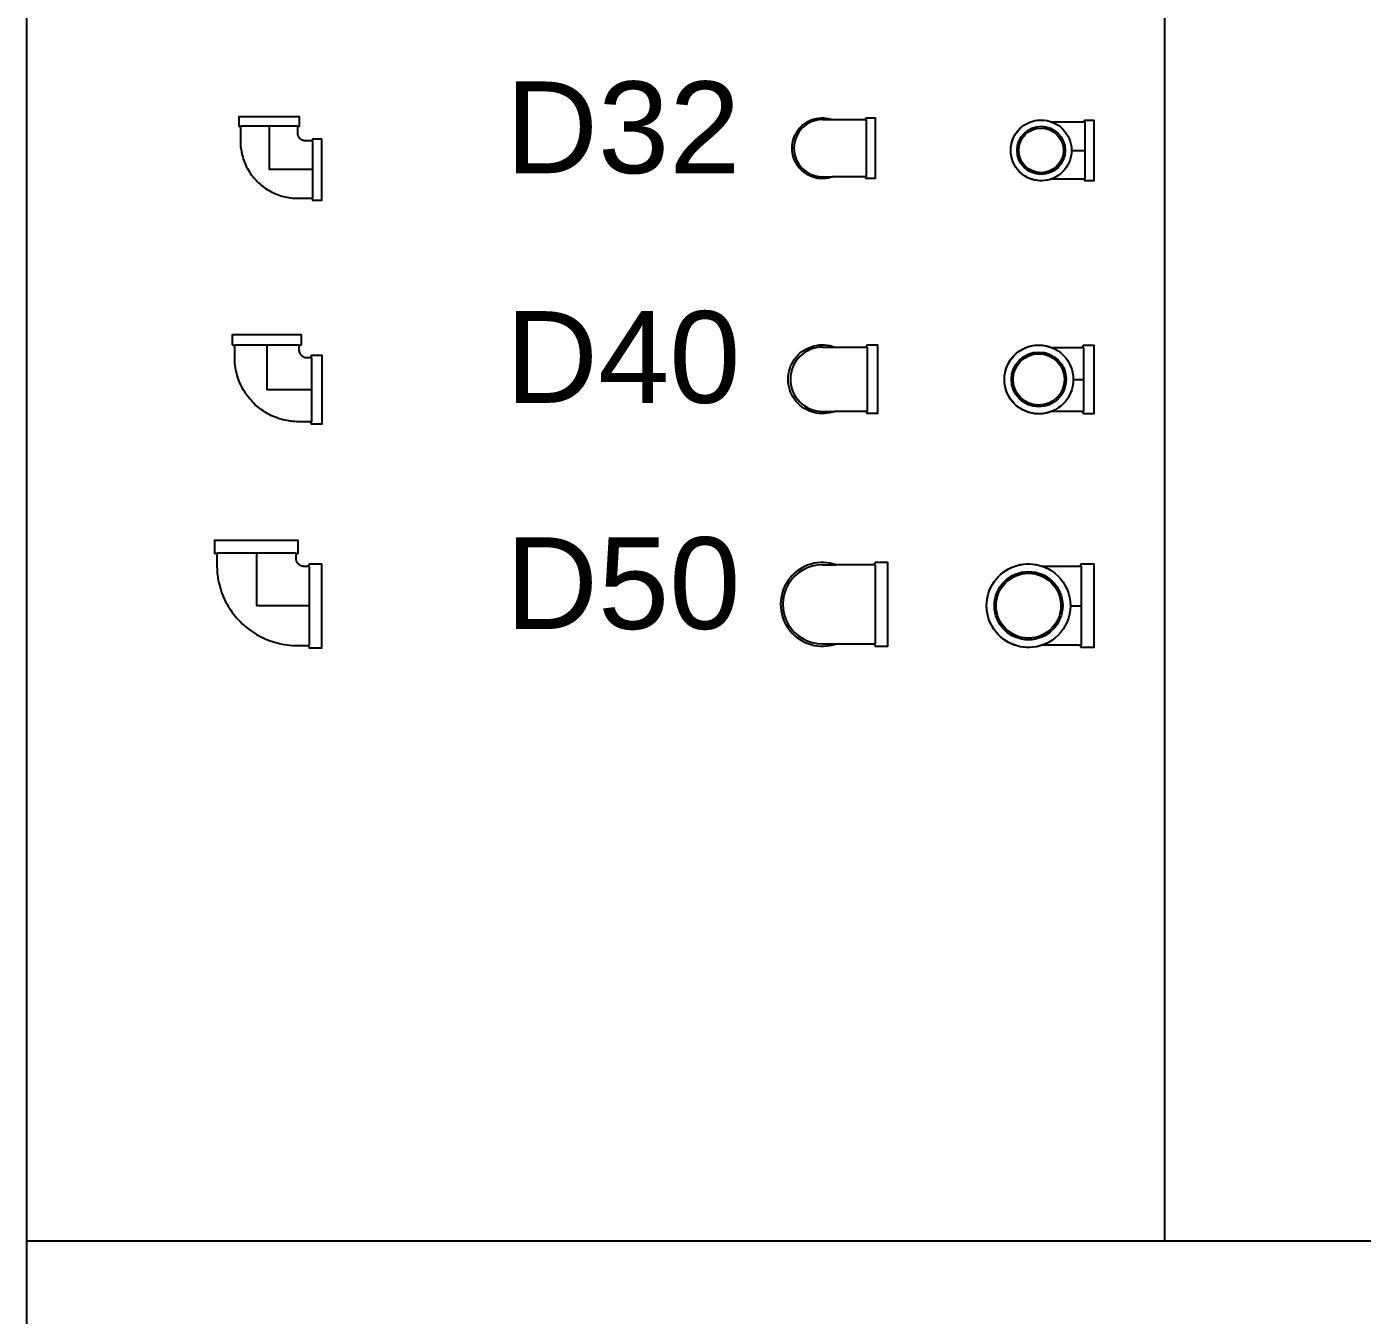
# Model space of a CAD drawing. Header units: millimetres. Extents: x 1218 to 72853, y -34712 to 16286.
# Drawn here: x 38761 to 39926, y 12901 to 14025 of the extents above; entities that cross this region are included whole.
import ezdxf

# ---------------------------------------------------------------- set-up
doc = ezdxf.new("R2010")
doc.units = ezdxf.units.MM
doc.set_wipeout_variables(frame=1)
doc.styles.get("Standard").update_dxf_attribs({"font": 'arial.ttf'})

# ---------------------------------------------------------------- blocks, each defined once
blk = doc.blocks.new('CO90-DN32 PCCC')
blk.add_wipeout([(-25, 25), (-24.9, 21.9), (-24.8, 20.3), (-24.6, 18.7), (-24.4, 17.2), (-24.1, 15.6), (-23.8, 14.1), (-23.4, 12.6), (-23, 11.1), (-22.6, 9.5), (-22, 8.1), (-21.5, 6.6), (-20.9, 5.1), (-20.2, 3.7), (-19.6, 2.3), (-18.8, 0.9), (-18, -0.5), (-17.2, -1.8), (-16.4, -3.1), (-15.5, -4.4), (-14.5, -5.6), (-13.5, -6.9), (-12.5, -8.1), (-11.4, -9.2), (-10.4, -10.4), (-9.2, -11.4), (-8.1, -12.5), (-6.9, -13.5), (-5.6, -14.5), (-4.4, -15.5), (-3.1, -16.4), (-1.8, -17.2), (-0.5, -18), (0.9, -18.8), (2.3, -19.6), (3.7, -20.2), (5.1, -20.9), (6.6, -21.5), (8.1, -22), (9.5, -22.6), (11.1, -23), (12.6, -23.4), (14.1, -23.8), (15.6, -24.1), (17.2, -24.4), (18.7, -24.6), (20.3, -24.8), (21.9, -24.9), (23.4, -25), (25, -25), (36.5, -25), (36.5, -25), (36.6, -25), (36.6, -25), (36.7, -25), (36.7, -25), (36.8, -25), (36.8, -25), (36.9, -25), (36.9, -25.1), (37, -25.1), (37, -25.1), (37.1, -25.1), (37.1, -25.1), (37.1, -25.1), (37.2, -25.2), (37.2, -25.2), (37.3, -25.2), (37.3, -25.2), (37.3, -25.3), (37.4, -25.3), (37.4, -25.3), (37.5, -25.3), (37.5, -25.4), (37.5, -25.4), (37.6, -25.4), (37.6, -25.5), (37.6, -25.5), (37.7, -25.5), (37.7, -25.6), (37.7, -25.6), (37.7, -25.7), (37.8, -25.7), (37.8, -25.7), (37.8, -25.8), (37.8, -25.8), (37.9, -25.9), (37.9, -25.9), (37.9, -25.9), (37.9, -26), (37.9, -26), (37.9, -26.1), (38, -26.1), (38, -26.2), (38, -26.2), (38, -26.3), (38, -26.3), (38, -26.4), (38, -26.4), (38, -26.5), (38, -26.5), (46, -26.5), (46, 26.5), (38, 26.5), (38, 26.5), (38, 26.5), (38, 26.4), (38, 26.4), (38, 26.3), (38, 26.3), (38, 26.2), (38, 26.2), (38, 26.1), (37.9, 26.1), (37.9, 26), (37.9, 26), (37.9, 25.9), (37.9, 25.9), (37.9, 25.9), (37.8, 25.8), (37.8, 25.8), (37.8, 25.7), (37.8, 25.7), (37.7, 25.7), (37.7, 25.6), (37.7, 25.6), (37.7, 25.5), (37.6, 25.5), (37.6, 25.5), (37.6, 25.4), (37.5, 25.4), (37.5, 25.4), (37.5, 25.3), (37.4, 25.3), (37.4, 25.3), (37.3, 25.3), (37.3, 25.2), (37.3, 25.2), (37.2, 25.2), (37.2, 25.2), (37.1, 25.1), (37.1, 25.1), (37.1, 25.1), (37, 25.1), (37, 25.1), (36.9, 25.1), (36.9, 25), (36.8, 25), (36.8, 25), (36.7, 25), (36.7, 25), (36.6, 25), (36.6, 25), (36.5, 25), (32, 25), (31.8, 25), (31.6, 25), (31.3, 25), (31.1, 25.1), (30.9, 25.1), (30.7, 25.1), (30.5, 25.2), (30.3, 25.2), (30, 25.3), (29.8, 25.3), (29.6, 25.4), (29.4, 25.5), (29.2, 25.6), (29, 25.7), (28.8, 25.8), (28.6, 25.9), (28.4, 26), (28.2, 26.1), (28.1, 26.2), (27.9, 26.3), (27.7, 26.5), (27.5, 26.6), (27.4, 26.7), (27.2, 26.9), (27.1, 27.1), (26.9, 27.2), (26.7, 27.4), (26.6, 27.5), (26.5, 27.7), (26.3, 27.9), (26.2, 28.1), (26.1, 28.2), (26, 28.4), (25.9, 28.6), (25.8, 28.8), (25.7, 29), (25.6, 29.2), (25.5, 29.4), (25.4, 29.6), (25.3, 29.8), (25.3, 30), (25.2, 30.3), (25.2, 30.5), (25.1, 30.7), (25.1, 30.9), (25.1, 31.1), (25, 31.3), (25, 31.6), (25, 32), (25, 36.5), (25, 36.5), (25, 36.6), (25, 36.6), (25, 36.7), (25, 36.7), (25, 36.8), (25, 36.8), (25, 36.9), (25.1, 36.9), (25.1, 37), (25.1, 37), (25.1, 37.1), (25.1, 37.1), (25.1, 37.1), (25.2, 37.2), (25.2, 37.2), (25.2, 37.3), (25.2, 37.3), (25.3, 37.3), (25.3, 37.4), (25.3, 37.4), (25.3, 37.5), (25.4, 37.5), (25.4, 37.5), (25.4, 37.6), (25.5, 37.6), (25.5, 37.6), (25.5, 37.7), (25.6, 37.7), (25.6, 37.7), (25.7, 37.7), (25.7, 37.8), (25.7, 37.8), (25.8, 37.8), (25.8, 37.8), (25.9, 37.9), (25.9, 37.9), (25.9, 37.9), (26, 37.9), (26, 37.9), (26.1, 37.9), (26.1, 38), (26.2, 38), (26.2, 38), (26.3, 38), (26.3, 38), (26.4, 38), (26.4, 38), (26.5, 38), (26.5, 38), (26.5, 46), (-26.5, 46), (-26.5, 38), (-26.5, 38), (-26.5, 38), (-26.4, 38), (-26.4, 38), (-26.3, 38), (-26.3, 38), (-26.2, 38), (-26.2, 38), (-26.1, 38), (-26.1, 37.9), (-26, 37.9), (-26, 37.9), (-25.9, 37.9), (-25.9, 37.9), (-25.9, 37.9), (-25.8, 37.8), (-25.8, 37.8), (-25.7, 37.8), (-25.7, 37.8), (-25.7, 37.7), (-25.6, 37.7), (-25.6, 37.7), (-25.5, 37.7), (-25.5, 37.6), (-25.5, 37.6), (-25.4, 37.6), (-25.4, 37.5), (-25.4, 37.5), (-25.3, 37.5), (-25.3, 37.4), (-25.3, 37.4), (-25.3, 37.3), (-25.2, 37.3), (-25.2, 37.3), (-25.2, 37.2), (-25.2, 37.2), (-25.1, 37.1), (-25.1, 37.1), (-25.1, 37.1), (-25.1, 37), (-25.1, 37), (-25.1, 36.9), (-25, 36.9), (-25, 36.8), (-25, 36.8), (-25, 36.7), (-25, 36.7), (-25, 36.6), (-25, 36.6), (-25, 36.5)])
for p, q in [((25, 38), (-25, 38)), ((38, 25), (38, -25))]:
    blk.add_line(p, q)
at = {"color": 8}
for p in [(0, 38), (38, 0)]:
    blk.add_line(p, (0, 0), dxfattribs=at)
blk.add_lwpolyline([(-25, 25), (-24.9, 21.9), (-24.8, 20.3), (-24.6, 18.7), (-24.4, 17.2), (-24.1, 15.6), (-23.8, 14.1), (-23.4, 12.6), (-23, 11.1), (-22.6, 9.5), (-22, 8.1), (-21.5, 6.6), (-20.9, 5.1), (-20.2, 3.7), (-19.6, 2.3), (-18.8, 0.9), (-18, -0.5), (-17.2, -1.8), (-16.4, -3.1), (-15.5, -4.4), (-14.5, -5.6), (-13.5, -6.9), (-12.5, -8.1), (-11.4, -9.2), (-10.4, -10.4), (-9.2, -11.4), (-8.1, -12.5), (-6.9, -13.5), (-5.6, -14.5), (-4.4, -15.5), (-3.1, -16.4), (-1.8, -17.2), (-0.5, -18), (0.9, -18.8), (2.3, -19.6), (3.7, -20.2), (5.1, -20.9), (6.6, -21.5), (8.1, -22), (9.5, -22.6), (11.1, -23), (12.6, -23.4), (14.1, -23.8), (15.6, -24.1), (17.2, -24.4), (18.7, -24.6), (20.3, -24.8), (21.9, -24.9), (23.4, -25), (25, -25), (36.5, -25), (36.5, -25), (36.6, -25), (36.6, -25), (36.7, -25), (36.7, -25), (36.8, -25), (36.8, -25), (36.9, -25), (36.9, -25.1), (37, -25.1), (37, -25.1), (37.1, -25.1), (37.1, -25.1), (37.1, -25.1), (37.2, -25.2), (37.2, -25.2), (37.3, -25.2), (37.3, -25.2), (37.3, -25.3), (37.4, -25.3), (37.4, -25.3), (37.5, -25.3), (37.5, -25.4), (37.5, -25.4), (37.6, -25.4), (37.6, -25.5), (37.6, -25.5), (37.7, -25.5), (37.7, -25.6), (37.7, -25.6), (37.7, -25.7), (37.8, -25.7), (37.8, -25.7), (37.8, -25.8), (37.8, -25.8), (37.9, -25.9), (37.9, -25.9), (37.9, -25.9), (37.9, -26), (37.9, -26), (37.9, -26.1), (38, -26.1), (38, -26.2), (38, -26.2), (38, -26.3), (38, -26.3), (38, -26.4), (38, -26.4), (38, -26.5), (38, -26.5), (46, -26.5), (46, 26.5), (38, 26.5), (38, 26.5), (38, 26.5), (38, 26.4), (38, 26.4), (38, 26.3), (38, 26.3), (38, 26.2), (38, 26.2), (38, 26.1), (37.9, 26.1), (37.9, 26), (37.9, 26), (37.9, 25.9), (37.9, 25.9), (37.9, 25.9), (37.8, 25.8), (37.8, 25.8), (37.8, 25.7), (37.8, 25.7), (37.7, 25.7), (37.7, 25.6), (37.7, 25.6), (37.7, 25.5), (37.6, 25.5), (37.6, 25.5), (37.6, 25.4), (37.5, 25.4), (37.5, 25.4), (37.5, 25.3), (37.4, 25.3), (37.4, 25.3), (37.3, 25.3), (37.3, 25.2), (37.3, 25.2), (37.2, 25.2), (37.2, 25.2), (37.1, 25.1), (37.1, 25.1), (37.1, 25.1), (37, 25.1), (37, 25.1), (36.9, 25.1), (36.9, 25), (36.8, 25), (36.8, 25), (36.7, 25), (36.7, 25), (36.6, 25), (36.6, 25), (36.5, 25), (32, 25), (31.8, 25), (31.6, 25), (31.3, 25), (31.1, 25.1), (30.9, 25.1), (30.7, 25.1), (30.5, 25.2), (30.3, 25.2), (30, 25.3), (29.8, 25.3), (29.6, 25.4), (29.4, 25.5), (29.2, 25.6), (29, 25.7), (28.8, 25.8), (28.6, 25.9), (28.4, 26), (28.2, 26.1), (28.1, 26.2), (27.9, 26.3), (27.7, 26.5), (27.5, 26.6), (27.4, 26.7), (27.2, 26.9), (27.1, 27.1), (26.9, 27.2), (26.7, 27.4), (26.6, 27.5), (26.5, 27.7), (26.3, 27.9), (26.2, 28.1), (26.1, 28.2), (26, 28.4), (25.9, 28.6), (25.8, 28.8), (25.7, 29), (25.6, 29.2), (25.5, 29.4), (25.4, 29.6), (25.3, 29.8), (25.3, 30), (25.2, 30.3), (25.2, 30.5), (25.1, 30.7), (25.1, 30.9), (25.1, 31.1), (25, 31.3), (25, 31.6), (25, 32), (25, 36.5), (25, 36.5), (25, 36.6), (25, 36.6), (25, 36.7), (25, 36.7), (25, 36.8), (25, 36.8), (25, 36.9), (25.1, 36.9), (25.1, 37), (25.1, 37), (25.1, 37.1), (25.1, 37.1), (25.1, 37.1), (25.2, 37.2), (25.2, 37.2), (25.2, 37.3), (25.2, 37.3), (25.3, 37.3), (25.3, 37.4), (25.3, 37.4), (25.3, 37.5), (25.4, 37.5), (25.4, 37.5), (25.4, 37.6), (25.5, 37.6), (25.5, 37.6), (25.5, 37.7), (25.6, 37.7), (25.6, 37.7), (25.7, 37.7), (25.7, 37.8), (25.7, 37.8), (25.8, 37.8), (25.8, 37.8), (25.9, 37.9), (25.9, 37.9), (25.9, 37.9), (26, 37.9), (26, 37.9), (26.1, 37.9), (26.1, 38), (26.2, 38), (26.2, 38), (26.3, 38), (26.3, 38), (26.4, 38), (26.4, 38), (26.5, 38), (26.5, 38), (26.5, 46), (-26.5, 46), (-26.5, 38), (-26.5, 38), (-26.5, 38), (-26.4, 38), (-26.4, 38), (-26.3, 38), (-26.3, 38), (-26.2, 38), (-26.2, 38), (-26.1, 38), (-26.1, 37.9), (-26, 37.9), (-26, 37.9), (-25.9, 37.9), (-25.9, 37.9), (-25.9, 37.9), (-25.8, 37.8), (-25.8, 37.8), (-25.7, 37.8), (-25.7, 37.8), (-25.7, 37.7), (-25.6, 37.7), (-25.6, 37.7), (-25.5, 37.7), (-25.5, 37.6), (-25.5, 37.6), (-25.4, 37.6), (-25.4, 37.5), (-25.4, 37.5), (-25.3, 37.5), (-25.3, 37.4), (-25.3, 37.4), (-25.3, 37.3), (-25.2, 37.3), (-25.2, 37.3), (-25.2, 37.2), (-25.2, 37.2), (-25.1, 37.1), (-25.1, 37.1), (-25.1, 37.1), (-25.1, 37), (-25.1, 37), (-25.1, 36.9), (-25, 36.9), (-25, 36.8), (-25, 36.8), (-25, 36.7), (-25, 36.7), (-25, 36.6), (-25, 36.6), (-25, 36.5)], close=True)
at = {"flags": 1}
for p in [(0, 46), (46, 0)]:
    blk.add_attdef('AMC', p, '', height=0.5, dxfattribs=at)
blk = doc.blocks.new('CO90-DN40 PCCC')
blk.add_wipeout([(-28, 28), (-28, 37), (-28, 37.1), (-28, 37.2), (-28, 37.3), (-28, 37.3), (-28, 37.4), (-28, 37.4), (-28.1, 37.5), (-28.1, 37.6), (-28.1, 37.6), (-28.1, 37.7), (-28.1, 37.7), (-28.2, 37.8), (-28.2, 37.9), (-28.2, 37.9), (-28.2, 38), (-28.3, 38), (-28.3, 38.1), (-28.3, 38.1), (-28.4, 38.2), (-28.4, 38.2), (-28.5, 38.3), (-28.5, 38.3), (-28.5, 38.4), (-28.6, 38.4), (-28.6, 38.5), (-28.7, 38.5), (-28.7, 38.5), (-28.8, 38.6), (-28.8, 38.6), (-28.9, 38.7), (-28.9, 38.7), (-29, 38.7), (-29, 38.8), (-29.1, 38.8), (-29.1, 38.8), (-29.2, 38.8), (-29.3, 38.9), (-29.3, 38.9), (-29.4, 38.9), (-29.4, 38.9), (-29.5, 38.9), (-29.6, 39), (-29.6, 39), (-29.7, 39), (-29.7, 39), (-29.8, 39), (-29.9, 39), (-29.9, 39), (-30, 39), (-30, 39), (-30, 48), (30, 48), (30, 39), (30, 39), (29.9, 39), (29.8, 39), (29.7, 39), (29.7, 39), (29.6, 39), (29.6, 39), (29.5, 38.9), (29.4, 38.9), (29.4, 38.9), (29.3, 38.9), (29.3, 38.9), (29.2, 38.8), (29.1, 38.8), (29.1, 38.8), (29, 38.8), (29, 38.7), (28.9, 38.7), (28.9, 38.7), (28.8, 38.6), (28.8, 38.6), (28.7, 38.5), (28.7, 38.5), (28.6, 38.5), (28.6, 38.4), (28.5, 38.4), (28.5, 38.3), (28.5, 38.3), (28.4, 38.2), (28.4, 38.2), (28.3, 38.1), (28.3, 38.1), (28.3, 38), (28.2, 38), (28.2, 37.9), (28.2, 37.9), (28.2, 37.8), (28.1, 37.7), (28.1, 37.7), (28.1, 37.6), (28.1, 37.6), (28.1, 37.5), (28, 37.4), (28, 37.4), (28, 37.3), (28, 37.3), (28, 37.2), (28, 37.1), (28, 37.1), (28, 37), (28, 35), (28, 34.6), (28, 34.3), (28.1, 34.1), (28.1, 33.9), (28.1, 33.7), (28.2, 33.5), (28.2, 33.3), (28.3, 33), (28.3, 32.8), (28.4, 32.6), (28.5, 32.4), (28.6, 32.2), (28.7, 32), (28.8, 31.8), (28.9, 31.6), (29, 31.4), (29.1, 31.2), (29.2, 31.1), (29.3, 30.9), (29.5, 30.7), (29.6, 30.5), (29.7, 30.4), (29.9, 30.2), (30.1, 30.1), (30.2, 29.9), (30.4, 29.7), (30.5, 29.6), (30.7, 29.5), (30.9, 29.3), (31.1, 29.2), (31.2, 29.1), (31.4, 29), (31.6, 28.9), (31.8, 28.8), (32, 28.7), (32.2, 28.6), (32.4, 28.5), (32.6, 28.4), (32.8, 28.3), (33, 28.3), (33.3, 28.2), (33.5, 28.2), (33.7, 28.1), (33.9, 28.1), (34.1, 28.1), (34.3, 28), (34.6, 28), (34.8, 28), (35, 28), (37, 28), (37.1, 28), (37.2, 28), (37.3, 28), (37.3, 28), (37.4, 28), (37.4, 28), (37.5, 28.1), (37.6, 28.1), (37.6, 28.1), (37.7, 28.1), (37.7, 28.1), (37.8, 28.2), (37.9, 28.2), (37.9, 28.2), (38, 28.2), (38, 28.3), (38.1, 28.3), (38.1, 28.3), (38.2, 28.4), (38.2, 28.4), (38.3, 28.5), (38.3, 28.5), (38.4, 28.5), (38.4, 28.6), (38.5, 28.6), (38.5, 28.7), (38.5, 28.7), (38.6, 28.8), (38.6, 28.8), (38.7, 28.9), (38.7, 28.9), (38.7, 29), (38.8, 29), (38.8, 29.1), (38.8, 29.1), (38.8, 29.2), (38.9, 29.3), (38.9, 29.3), (38.9, 29.4), (38.9, 29.4), (38.9, 29.5), (39, 29.6), (39, 29.6), (39, 29.7), (39, 29.7), (39, 29.8), (39, 29.9), (39, 29.9), (39, 30), (39, 30), (48, 30), (48, -30), (39, -30), (39, -30), (39, -29.9), (39, -29.8), (39, -29.7), (39, -29.7), (39, -29.6), (39, -29.6), (38.9, -29.5), (38.9, -29.4), (38.9, -29.4), (38.9, -29.3), (38.9, -29.3), (38.8, -29.2), (38.8, -29.1), (38.8, -29.1), (38.8, -29), (38.7, -29), (38.7, -28.9), (38.7, -28.9), (38.6, -28.8), (38.6, -28.8), (38.5, -28.7), (38.5, -28.7), (38.5, -28.6), (38.4, -28.6), (38.4, -28.5), (38.3, -28.5), (38.3, -28.5), (38.2, -28.4), (38.2, -28.4), (38.1, -28.3), (38.1, -28.3), (38, -28.3), (38, -28.2), (37.9, -28.2), (37.9, -28.2), (37.8, -28.2), (37.7, -28.1), (37.7, -28.1), (37.6, -28.1), (37.6, -28.1), (37.5, -28.1), (37.4, -28), (37.4, -28), (37.3, -28), (37.3, -28), (37.2, -28), (37.1, -28), (37.1, -28), (37, -28), (28, -28), (26.2, -28), (24.5, -27.9), (22.7, -27.8), (21, -27.6), (19.2, -27.3), (17.5, -27), (15.8, -26.7), (14.1, -26.2), (12.4, -25.8), (10.7, -25.3), (9, -24.7), (7.4, -24.1), (5.8, -23.4), (4.2, -22.7), (2.6, -21.9), (1, -21.1), (-0.5, -20.2), (-2, -19.3), (-3.5, -18.3), (-4.9, -17.3), (-6.3, -16.2), (-7.7, -15.1), (-9, -14), (-10.3, -12.8), (-11.6, -11.6), (-12.8, -10.3), (-14, -9), (-15.1, -7.7), (-16.2, -6.3), (-17.3, -4.9), (-18.3, -3.5), (-19.3, -2), (-20.2, -0.5), (-21.1, 1), (-21.9, 2.6), (-22.7, 4.2), (-23.4, 5.8), (-24.1, 7.4), (-24.7, 9), (-25.3, 10.7), (-25.8, 12.4), (-26.2, 14.1), (-26.7, 15.8), (-27, 17.5), (-27.3, 19.2), (-27.6, 21), (-27.8, 22.7), (-27.9, 24.5)])
for p, q in [((-28, 39), (28, 39)), ((39, 28), (39, -28))]:
    blk.add_line(p, q)
at = {"color": 8}
for p in [(0, 39), (39, 0)]:
    blk.add_line(p, (0, 0), dxfattribs=at)
blk.add_lwpolyline([(-28, 28), (-28, 37), (-28, 37.1), (-28, 37.2), (-28, 37.3), (-28, 37.3), (-28, 37.4), (-28, 37.4), (-28.1, 37.5), (-28.1, 37.6), (-28.1, 37.6), (-28.1, 37.7), (-28.1, 37.7), (-28.2, 37.8), (-28.2, 37.9), (-28.2, 37.9), (-28.2, 38), (-28.3, 38), (-28.3, 38.1), (-28.3, 38.1), (-28.4, 38.2), (-28.4, 38.2), (-28.5, 38.3), (-28.5, 38.3), (-28.5, 38.4), (-28.6, 38.4), (-28.6, 38.5), (-28.7, 38.5), (-28.7, 38.5), (-28.8, 38.6), (-28.8, 38.6), (-28.9, 38.7), (-28.9, 38.7), (-29, 38.7), (-29, 38.8), (-29.1, 38.8), (-29.1, 38.8), (-29.2, 38.8), (-29.3, 38.9), (-29.3, 38.9), (-29.4, 38.9), (-29.4, 38.9), (-29.5, 38.9), (-29.6, 39), (-29.6, 39), (-29.7, 39), (-29.7, 39), (-29.8, 39), (-29.9, 39), (-29.9, 39), (-30, 39), (-30, 39), (-30, 48), (30, 48), (30, 39), (30, 39), (29.9, 39), (29.8, 39), (29.7, 39), (29.7, 39), (29.6, 39), (29.6, 39), (29.5, 38.9), (29.4, 38.9), (29.4, 38.9), (29.3, 38.9), (29.3, 38.9), (29.2, 38.8), (29.1, 38.8), (29.1, 38.8), (29, 38.8), (29, 38.7), (28.9, 38.7), (28.9, 38.7), (28.8, 38.6), (28.8, 38.6), (28.7, 38.5), (28.7, 38.5), (28.6, 38.5), (28.6, 38.4), (28.5, 38.4), (28.5, 38.3), (28.5, 38.3), (28.4, 38.2), (28.4, 38.2), (28.3, 38.1), (28.3, 38.1), (28.3, 38), (28.2, 38), (28.2, 37.9), (28.2, 37.9), (28.2, 37.8), (28.1, 37.7), (28.1, 37.7), (28.1, 37.6), (28.1, 37.6), (28.1, 37.5), (28, 37.4), (28, 37.4), (28, 37.3), (28, 37.3), (28, 37.2), (28, 37.1), (28, 37.1), (28, 37), (28, 35), (28, 34.6), (28, 34.3), (28.1, 34.1), (28.1, 33.9), (28.1, 33.7), (28.2, 33.5), (28.2, 33.3), (28.3, 33), (28.3, 32.8), (28.4, 32.6), (28.5, 32.4), (28.6, 32.2), (28.7, 32), (28.8, 31.8), (28.9, 31.6), (29, 31.4), (29.1, 31.2), (29.2, 31.1), (29.3, 30.9), (29.5, 30.7), (29.6, 30.5), (29.7, 30.4), (29.9, 30.2), (30.1, 30.1), (30.2, 29.9), (30.4, 29.7), (30.5, 29.6), (30.7, 29.5), (30.9, 29.3), (31.1, 29.2), (31.2, 29.1), (31.4, 29), (31.6, 28.9), (31.8, 28.8), (32, 28.7), (32.2, 28.6), (32.4, 28.5), (32.6, 28.4), (32.8, 28.3), (33, 28.3), (33.3, 28.2), (33.5, 28.2), (33.7, 28.1), (33.9, 28.1), (34.1, 28.1), (34.3, 28), (34.6, 28), (34.8, 28), (35, 28), (37, 28), (37.1, 28), (37.2, 28), (37.3, 28), (37.3, 28), (37.4, 28), (37.4, 28), (37.5, 28.1), (37.6, 28.1), (37.6, 28.1), (37.7, 28.1), (37.7, 28.1), (37.8, 28.2), (37.9, 28.2), (37.9, 28.2), (38, 28.2), (38, 28.3), (38.1, 28.3), (38.1, 28.3), (38.2, 28.4), (38.2, 28.4), (38.3, 28.5), (38.3, 28.5), (38.4, 28.5), (38.4, 28.6), (38.5, 28.6), (38.5, 28.7), (38.5, 28.7), (38.6, 28.8), (38.6, 28.8), (38.7, 28.9), (38.7, 28.9), (38.7, 29), (38.8, 29), (38.8, 29.1), (38.8, 29.1), (38.8, 29.2), (38.9, 29.3), (38.9, 29.3), (38.9, 29.4), (38.9, 29.4), (38.9, 29.5), (39, 29.6), (39, 29.6), (39, 29.7), (39, 29.7), (39, 29.8), (39, 29.9), (39, 29.9), (39, 30), (39, 30), (48, 30), (48, -30), (39, -30), (39, -30), (39, -29.9), (39, -29.8), (39, -29.7), (39, -29.7), (39, -29.6), (39, -29.6), (38.9, -29.5), (38.9, -29.4), (38.9, -29.4), (38.9, -29.3), (38.9, -29.3), (38.8, -29.2), (38.8, -29.1), (38.8, -29.1), (38.8, -29), (38.7, -29), (38.7, -28.9), (38.7, -28.9), (38.6, -28.8), (38.6, -28.8), (38.5, -28.7), (38.5, -28.7), (38.5, -28.6), (38.4, -28.6), (38.4, -28.5), (38.3, -28.5), (38.3, -28.5), (38.2, -28.4), (38.2, -28.4), (38.1, -28.3), (38.1, -28.3), (38, -28.3), (38, -28.2), (37.9, -28.2), (37.9, -28.2), (37.8, -28.2), (37.7, -28.1), (37.7, -28.1), (37.6, -28.1), (37.6, -28.1), (37.5, -28.1), (37.4, -28), (37.4, -28), (37.3, -28), (37.3, -28), (37.2, -28), (37.1, -28), (37.1, -28), (37, -28), (28, -28), (26.2, -28), (24.5, -27.9), (22.7, -27.8), (21, -27.6), (19.2, -27.3), (17.5, -27), (15.8, -26.7), (14.1, -26.2), (12.4, -25.8), (10.7, -25.3), (9, -24.7), (7.4, -24.1), (5.8, -23.4), (4.2, -22.7), (2.6, -21.9), (1, -21.1), (-0.5, -20.2), (-2, -19.3), (-3.5, -18.3), (-4.9, -17.3), (-6.3, -16.2), (-7.7, -15.1), (-9, -14), (-10.3, -12.8), (-11.6, -11.6), (-12.8, -10.3), (-14, -9), (-15.1, -7.7), (-16.2, -6.3), (-17.3, -4.9), (-18.3, -3.5), (-19.3, -2), (-20.2, -0.5), (-21.1, 1), (-21.9, 2.6), (-22.7, 4.2), (-23.4, 5.8), (-24.1, 7.4), (-24.7, 9), (-25.3, 10.7), (-25.8, 12.4), (-26.2, 14.1), (-26.7, 15.8), (-27, 17.5), (-27.3, 19.2), (-27.6, 21), (-27.8, 22.7), (-27.9, 24.5)], close=True)
at = {"flags": 1}
for p in [(0, 48), (48, 0)]:
    blk.add_attdef('AMC', p, '', height=0.5, dxfattribs=at)
blk = doc.blocks.new('CO90-DN50 PCCC')
for p, q in [((34.5, 46), (-34.5, 46)), ((46, 34.5), (46, -34.5))]:
    blk.add_line(p, q)
at = {"color": 8}
for p in [(0, 46), (46, 0)]:
    blk.add_line(p, (0, 0), dxfattribs=at)
blk.add_lwpolyline([(41.5, 34.5), (41.3, 34.5), (41.1, 34.5), (40.8, 34.5), (40.6, 34.6), (40.4, 34.6), (40.2, 34.6), (40, 34.7), (39.8, 34.7), (39.5, 34.8), (39.3, 34.8), (39.1, 34.9), (38.9, 35), (38.7, 35.1), (38.5, 35.2), (38.3, 35.3), (38.1, 35.4), (37.9, 35.5), (37.7, 35.6), (37.6, 35.7), (37.4, 35.8), (37.2, 36), (37, 36.1), (36.9, 36.2), (36.7, 36.4), (36.6, 36.6), (36.4, 36.7), (36.2, 36.9), (36.1, 37), (36, 37.2), (35.8, 37.4), (35.7, 37.6), (35.6, 37.7), (35.5, 37.9), (35.4, 38.1), (35.3, 38.3), (35.2, 38.5), (35.1, 38.7), (35, 38.9), (34.9, 39.1), (34.8, 39.3), (34.8, 39.5), (34.7, 39.8), (34.7, 40), (34.6, 40.2), (34.6, 40.4), (34.6, 40.6), (34.5, 40.8), (34.5, 41.1), (34.5, 41.5), (34.5, 44), (34.5, 44.1), (34.5, 44.1), (34.5, 44.2), (34.5, 44.3), (34.5, 44.3), (34.5, 44.4), (34.5, 44.4), (34.6, 44.5), (34.6, 44.6), (34.6, 44.6), (34.6, 44.7), (34.6, 44.7), (34.7, 44.8), (34.7, 44.9), (34.7, 44.9), (34.7, 45), (34.8, 45), (34.8, 45.1), (34.8, 45.1), (34.9, 45.2), (34.9, 45.2), (35, 45.3), (35, 45.3), (35, 45.4), (35.1, 45.4), (35.1, 45.5), (35.2, 45.5), (35.2, 45.5), (35.3, 45.6), (35.3, 45.6), (35.4, 45.7), (35.4, 45.7), (35.5, 45.7), (35.5, 45.8), (35.6, 45.8), (35.6, 45.8), (35.7, 45.8), (35.8, 45.9), (35.8, 45.9), (35.9, 45.9), (35.9, 45.9), (36, 45.9), (36.1, 46), (36.1, 46), (36.2, 46), (36.2, 46), (36.3, 46), (36.4, 46), (36.5, 46), (36.5, 57), (-36.5, 57), (-36.5, 46), (-36.4, 46), (-36.4, 46), (-36.3, 46), (-36.2, 46), (-36.2, 46), (-36.1, 46), (-36.1, 46), (-36, 45.9), (-35.9, 45.9), (-35.9, 45.9), (-35.8, 45.9), (-35.8, 45.9), (-35.7, 45.8), (-35.6, 45.8), (-35.6, 45.8), (-35.5, 45.8), (-35.5, 45.7), (-35.4, 45.7), (-35.4, 45.7), (-35.3, 45.6), (-35.3, 45.6), (-35.2, 45.5), (-35.2, 45.5), (-35.1, 45.5), (-35.1, 45.4), (-35, 45.4), (-35, 45.3), (-35, 45.3), (-34.9, 45.2), (-34.9, 45.2), (-34.8, 45.1), (-34.8, 45.1), (-34.8, 45), (-34.7, 45), (-34.7, 44.9), (-34.7, 44.9), (-34.7, 44.8), (-34.6, 44.7), (-34.6, 44.7), (-34.6, 44.6), (-34.6, 44.6), (-34.6, 44.5), (-34.5, 44.4), (-34.5, 44.4), (-34.5, 44.3), (-34.5, 44.3), (-34.5, 44.2), (-34.5, 44.1), (-34.5, 44), (-34.5, 35.5), (-34.4, 31.1), (-34.2, 28.9), (-33.9, 26.7), (-33.6, 24.5), (-33.3, 22.4), (-32.8, 20.2), (-32.3, 18.1), (-31.7, 16), (-31.1, 13.9), (-30.4, 11.8), (-29.6, 9.7), (-28.7, 7.7), (-27.8, 5.7), (-26.9, 3.7), (-25.8, 1.8), (-24.8, -0.1), (-23.6, -2), (-22.4, -3.8), (-21.1, -5.6), (-19.8, -7.4), (-18.4, -9.1), (-17, -10.8), (-15.5, -12.4), (-14, -14), (-12.4, -15.5), (-10.8, -17), (-9.1, -18.4), (-7.4, -19.8), (-5.6, -21.1), (-3.8, -22.4), (-2, -23.6), (-0.1, -24.8), (1.8, -25.8), (3.7, -26.9), (5.7, -27.8), (7.7, -28.7), (9.7, -29.6), (11.8, -30.4), (13.9, -31.1), (16, -31.7), (18.1, -32.3), (20.2, -32.8), (22.4, -33.3), (24.5, -33.6), (26.7, -33.9), (28.9, -34.2), (31.1, -34.4), (33.3, -34.5), (35.5, -34.5), (44, -34.5), (44.1, -34.5), (44.1, -34.5), (44.2, -34.5), (44.3, -34.5), (44.3, -34.5), (44.4, -34.5), (44.4, -34.5), (44.5, -34.6), (44.6, -34.6), (44.6, -34.6), (44.7, -34.6), (44.7, -34.6), (44.8, -34.7), (44.9, -34.7), (44.9, -34.7), (45, -34.7), (45, -34.8), (45.1, -34.8), (45.1, -34.8), (45.2, -34.9), (45.2, -34.9), (45.3, -35), (45.3, -35), (45.4, -35), (45.4, -35.1), (45.5, -35.1), (45.5, -35.2), (45.5, -35.2), (45.6, -35.3), (45.6, -35.3), (45.7, -35.4), (45.7, -35.4), (45.7, -35.5), (45.8, -35.5), (45.8, -35.6), (45.8, -35.6), (45.8, -35.7), (45.9, -35.8), (45.9, -35.8), (45.9, -35.9), (45.9, -35.9), (45.9, -36), (46, -36.1), (46, -36.1), (46, -36.2), (46, -36.2), (46, -36.3), (46, -36.4), (46, -36.5), (57, -36.5), (57, 36.5), (46, 36.5), (46, 36.4), (46, 36.4), (46, 36.3), (46, 36.2), (46, 36.2), (46, 36.1), (46, 36.1), (45.9, 36), (45.9, 35.9), (45.9, 35.9), (45.9, 35.8), (45.9, 35.8), (45.8, 35.7), (45.8, 35.6), (45.8, 35.6), (45.8, 35.5), (45.7, 35.5), (45.7, 35.4), (45.7, 35.4), (45.6, 35.3), (45.6, 35.3), (45.5, 35.2), (45.5, 35.2), (45.5, 35.1), (45.4, 35.1), (45.4, 35), (45.3, 35), (45.3, 35), (45.2, 34.9), (45.2, 34.9), (45.1, 34.8), (45.1, 34.8), (45, 34.8), (45, 34.7), (44.9, 34.7), (44.9, 34.7), (44.8, 34.7), (44.7, 34.6), (44.7, 34.6), (44.6, 34.6), (44.6, 34.6), (44.5, 34.6), (44.4, 34.5), (44.4, 34.5), (44.3, 34.5), (44.3, 34.5), (44.2, 34.5), (44.1, 34.5), (44, 34.5), (41.5, 34.5)], close=True)
at = {"flags": 1}
for p in [(0, 57), (57, 0)]:
    blk.add_attdef('AMC', p, '', height=0.5, dxfattribs=at)
blk = doc.blocks.new('CO90DOWN-DN32 PCCC')
for p, q in [((0, 25), (8.8, 25)), ((38, 25), (38, -25)), ((0, -25), (8.8, -25))]:
    blk.add_line(p, q)
blk.add_lwpolyline([(8.8, -25), (6.9, -25.6), (4.9, -26), (2.9, -26.3), (0.9, -26.5), (-1.2, -26.5), (-3.2, -26.3), (-5.2, -26), (-7.1, -25.5), (-9.1, -24.9), (-10.9, -24.1), (-12.7, -23.2), (-14.5, -22.2), (-16.1, -21), (-17.7, -19.7), (-19.1, -18.3), (-20.5, -16.8), (-21.7, -15.2), (-22.8, -13.5), (-23.8, -11.7), (-24.6, -9.9), (-25.3, -8), (-25.8, -6), (-26.2, -4), (-26.4, -2), (-26.5, 0), (-26.4, 2), (-26.2, 4), (-25.8, 6), (-25.3, 8), (-24.6, 9.9), (-23.8, 11.7), (-22.8, 13.5), (-21.7, 15.2), (-20.5, 16.8), (-19.1, 18.3), (-17.7, 19.7), (-16.1, 21), (-14.5, 22.2), (-12.7, 23.2), (-10.9, 24.1), (-9.1, 24.9), (-7.1, 25.5), (-5.2, 26), (-3.2, 26.3), (-1.2, 26.5), (0.9, 26.5), (2.9, 26.3), (4.9, 26), (8.8, 25), (36.5, 25), (36.6, 25), (36.6, 25), (36.7, 25), (36.7, 25), (36.8, 25), (36.8, 25), (36.9, 25), (36.9, 25.1), (37, 25.1), (37, 25.1), (37.1, 25.1), (37.1, 25.1), (37.1, 25.1), (37.2, 25.2), (37.2, 25.2), (37.3, 25.2), (37.3, 25.2), (37.3, 25.3), (37.4, 25.3), (37.4, 25.3), (37.5, 25.3), (37.5, 25.4), (37.5, 25.4), (37.6, 25.4), (37.6, 25.5), (37.6, 25.5), (37.7, 25.5), (37.7, 25.6), (37.7, 25.6), (37.7, 25.7), (37.8, 25.7), (37.8, 25.7), (37.8, 25.8), (37.8, 25.8), (37.9, 25.9), (37.9, 25.9), (37.9, 25.9), (37.9, 26), (37.9, 26), (37.9, 26.1), (38, 26.1), (38, 26.2), (38, 26.2), (38, 26.3), (38, 26.3), (38, 26.4), (38, 26.4), (38, 26.5), (38, 26.5), (38, 26.5), (46, 26.5), (46, -26.5), (38, -26.5), (38, -26.5), (38, -26.4), (38, -26.4), (38, -26.3), (38, -26.3), (38, -26.2), (38, -26.2), (38, -26.1), (37.9, -26.1), (37.9, -26), (37.9, -26), (37.9, -25.9), (37.9, -25.9), (37.9, -25.9), (37.8, -25.8), (37.8, -25.8), (37.8, -25.7), (37.8, -25.7), (37.7, -25.7), (37.7, -25.6), (37.7, -25.6), (37.7, -25.5), (37.6, -25.5), (37.6, -25.5), (37.6, -25.4), (37.5, -25.4), (37.5, -25.4), (37.5, -25.3), (37.4, -25.3), (37.4, -25.3), (37.3, -25.3), (37.3, -25.2), (37.3, -25.2), (37.2, -25.2), (37.2, -25.2), (37.1, -25.1), (37.1, -25.1), (37.1, -25.1), (37, -25.1), (37, -25.1), (36.9, -25.1), (36.9, -25), (36.8, -25), (36.8, -25), (36.7, -25), (36.7, -25), (36.6, -25), (36.6, -25), (36.5, -25), (36.5, -25)], close=True)
blk.add_arc((0, 0), 25, 90, 270)
at = {"flags": 1}
blk.add_attdef('AMC', (46, 0), '', height=0.5, dxfattribs=at)
blk = doc.blocks.new('CO90DOWN-DN40 PCCC')
for p, q in [((0, 28), (10.8, 28)), ((39, 28), (39, -28)), ((0, -28), (10.8, -28))]:
    blk.add_line(p, q)
blk.add_lwpolyline([(10.8, 28), (37, 28), (37.1, 28), (37.2, 28), (37.3, 28), (37.3, 28), (37.4, 28), (37.4, 28), (37.5, 28.1), (37.6, 28.1), (37.6, 28.1), (37.7, 28.1), (37.7, 28.1), (37.8, 28.2), (37.9, 28.2), (37.9, 28.2), (38, 28.2), (38, 28.3), (38.1, 28.3), (38.1, 28.3), (38.2, 28.4), (38.2, 28.4), (38.3, 28.5), (38.3, 28.5), (38.4, 28.5), (38.4, 28.6), (38.5, 28.6), (38.5, 28.7), (38.5, 28.7), (38.6, 28.8), (38.6, 28.8), (38.7, 28.9), (38.7, 28.9), (38.7, 29), (38.8, 29), (38.8, 29.1), (38.8, 29.1), (38.8, 29.2), (38.9, 29.3), (38.9, 29.3), (38.9, 29.4), (38.9, 29.4), (38.9, 29.5), (39, 29.6), (39, 29.6), (39, 29.7), (39, 29.7), (39, 29.8), (39, 29.9), (39, 29.9), (39, 30), (39, 30), (48, 30), (48, -30), (39, -30), (39, -30), (39, -29.9), (39, -29.8), (39, -29.7), (39, -29.7), (39, -29.6), (39, -29.6), (38.9, -29.5), (38.9, -29.4), (38.9, -29.4), (38.9, -29.3), (38.9, -29.3), (38.8, -29.2), (38.8, -29.1), (38.8, -29.1), (38.8, -29), (38.7, -29), (38.7, -28.9), (38.7, -28.9), (38.6, -28.8), (38.6, -28.8), (38.5, -28.7), (38.5, -28.7), (38.5, -28.6), (38.4, -28.6), (38.4, -28.5), (38.3, -28.5), (38.3, -28.5), (38.2, -28.4), (38.2, -28.4), (38.1, -28.3), (38.1, -28.3), (38, -28.3), (38, -28.2), (37.9, -28.2), (37.9, -28.2), (37.8, -28.2), (37.7, -28.1), (37.7, -28.1), (37.6, -28.1), (37.6, -28.1), (37.5, -28.1), (37.4, -28), (37.4, -28), (37.3, -28), (37.3, -28), (37.2, -28), (37.1, -28), (37.1, -28), (37, -28), (10.8, -28), (8.6, -28.7), (6.3, -29.3), (4, -29.7), (1.7, -30), (-0.6, -30), (-2.9, -29.9), (-5.2, -29.5), (-7.5, -29), (-9.7, -28.4), (-11.9, -27.5), (-14, -26.5), (-16, -25.4), (-17.9, -24.1), (-19.7, -22.6), (-21.4, -21), (-23, -19.3), (-24.4, -17.4), (-25.7, -15.5), (-26.8, -13.5), (-27.8, -11.3), (-28.6, -9.2), (-29.2, -6.9), (-29.6, -4.6), (-29.9, -2.3), (-30, 0), (-29.9, 2.3), (-29.6, 4.6), (-29.2, 6.9), (-28.6, 9.2), (-27.8, 11.3), (-26.8, 13.5), (-25.7, 15.5), (-24.4, 17.4), (-23, 19.3), (-21.4, 21), (-19.7, 22.6), (-17.9, 24.1), (-16, 25.4), (-14, 26.5), (-11.9, 27.5), (-9.7, 28.4), (-7.5, 29), (-5.2, 29.5), (-2.9, 29.9), (-0.6, 30), (1.7, 30), (4, 29.7), (6.3, 29.3)], close=True)
blk.add_arc((0, 0), 28, 90, 270)
at = {"flags": 1}
blk.add_attdef('AMC', (48, 0), '', height=0.5, dxfattribs=at)
blk = doc.blocks.new('CO90DOWN-DN50 PCCC')
for p, q in [((0, 34.5), (11.9, 34.5)), ((46, 34.5), (46, -34.5)), ((0, -34.5), (11.9, -34.5))]:
    blk.add_line(p, q)
blk.add_lwpolyline([(11.9, -34.5), (44, -34.5), (44.1, -34.5), (44.1, -34.5), (44.2, -34.5), (44.3, -34.5), (44.3, -34.5), (44.4, -34.5), (44.4, -34.5), (44.5, -34.6), (44.6, -34.6), (44.6, -34.6), (44.7, -34.6), (44.7, -34.6), (44.8, -34.7), (44.9, -34.7), (44.9, -34.7), (45, -34.7), (45, -34.8), (45.1, -34.8), (45.1, -34.8), (45.2, -34.9), (45.2, -34.9), (45.3, -35), (45.3, -35), (45.4, -35), (45.4, -35.1), (45.5, -35.1), (45.5, -35.2), (45.5, -35.2), (45.6, -35.3), (45.6, -35.3), (45.7, -35.4), (45.7, -35.4), (45.7, -35.5), (45.8, -35.5), (45.8, -35.6), (45.8, -35.6), (45.8, -35.7), (45.9, -35.8), (45.9, -35.8), (45.9, -35.9), (45.9, -35.9), (45.9, -36), (46, -36.1), (46, -36.1), (46, -36.2), (46, -36.2), (46, -36.3), (46, -36.4), (46, -36.5), (46, -36.5), (57, -36.5), (57, 36.5), (46, 36.5), (46, 36.5), (46, 36.4), (46, 36.4), (46, 36.3), (46, 36.2), (46, 36.2), (46, 36.1), (46, 36.1), (45.9, 36), (45.9, 35.9), (45.9, 35.9), (45.9, 35.8), (45.9, 35.8), (45.8, 35.7), (45.8, 35.6), (45.8, 35.6), (45.8, 35.5), (45.7, 35.5), (45.7, 35.4), (45.7, 35.4), (45.6, 35.3), (45.6, 35.3), (45.5, 35.2), (45.5, 35.2), (45.5, 35.1), (45.4, 35.1), (45.4, 35), (45.3, 35), (45.3, 35), (45.2, 34.9), (45.2, 34.9), (45.1, 34.8), (45.1, 34.8), (45, 34.8), (45, 34.7), (44.9, 34.7), (44.9, 34.7), (44.8, 34.7), (44.7, 34.6), (44.7, 34.6), (44.6, 34.6), (44.6, 34.6), (44.5, 34.6), (44.4, 34.5), (44.4, 34.5), (44.3, 34.5), (44.3, 34.5), (44.2, 34.5), (44.1, 34.5), (44, 34.5), (11.9, 34.5), (6.5, 35.9), (3.8, 36.3), (1, 36.5), (-1.8, 36.5), (-4.5, 36.2), (-7.3, 35.8), (-10, 35.1), (-12.6, 34.3), (-15.2, 33.2), (-17.7, 31.9), (-20, 30.5), (-22.3, 28.9), (-24.4, 27.1), (-26.4, 25.2), (-28.3, 23.1), (-29.9, 20.9), (-31.4, 18.5), (-32.8, 16.1), (-33.9, 13.6), (-34.8, 10.9), (-35.6, 8.3), (-36.1, 5.5), (-36.4, 2.8), (-36.5, 0), (-36.4, -2.8), (-36.1, -5.5), (-35.6, -8.3), (-34.8, -10.9), (-33.9, -13.6), (-32.8, -16.1), (-31.4, -18.5), (-29.9, -20.9), (-28.3, -23.1), (-26.4, -25.2), (-24.4, -27.1), (-22.3, -28.9), (-20, -30.5), (-17.7, -31.9), (-15.2, -33.2), (-12.6, -34.3), (-10, -35.1), (-7.3, -35.8), (-4.5, -36.2), (-1.8, -36.5), (1, -36.5), (3.8, -36.3), (6.5, -35.9), (9.3, -35.3)], close=True)
blk.add_arc((0, 0), 34.5, 90, 270.0276)
at = {"flags": 1}
blk.add_attdef('AMC', (57, 0), '', height=0.5, dxfattribs=at)
blk = doc.blocks.new('CO90UP-DN32 PCCC')
blk.add_line((38, 25), (38, -25))
at = {"color": 8}
blk.add_line((26.5, 0), (38, 0), dxfattribs=at)
blk.add_lwpolyline([(36.5, 25), (36.6, 25), (36.6, 25), (36.7, 25), (36.7, 25), (36.8, 25), (36.8, 25), (36.9, 25), (36.9, 25.1), (37, 25.1), (37, 25.1), (37.1, 25.1), (37.1, 25.1), (37.1, 25.1), (37.2, 25.2), (37.2, 25.2), (37.3, 25.2), (37.3, 25.2), (37.3, 25.3), (37.4, 25.3), (37.4, 25.3), (37.5, 25.3), (37.5, 25.4), (37.5, 25.4), (37.6, 25.4), (37.6, 25.5), (37.6, 25.5), (37.7, 25.5), (37.7, 25.6), (37.7, 25.6), (37.7, 25.7), (37.8, 25.7), (37.8, 25.7), (37.8, 25.8), (37.8, 25.8), (37.9, 25.9), (37.9, 25.9), (37.9, 25.9), (37.9, 26), (37.9, 26), (37.9, 26.1), (38, 26.1), (38, 26.2), (38, 26.2), (38, 26.3), (38, 26.3), (38, 26.4), (38, 26.4), (38, 26.5), (38, 26.5), (46, 26.5), (46, -26.5), (38, -26.5), (38, -26.5), (38, -26.4), (38, -26.4), (38, -26.3), (38, -26.3), (38, -26.2), (38, -26.2), (38, -26.1), (37.9, -26.1), (37.9, -26), (37.9, -26), (37.9, -25.9), (37.9, -25.9), (37.9, -25.9), (37.8, -25.8), (37.8, -25.8), (37.8, -25.7), (37.8, -25.7), (37.7, -25.7), (37.7, -25.6), (37.7, -25.6), (37.7, -25.5), (37.6, -25.5), (37.6, -25.5), (37.6, -25.4), (37.5, -25.4), (37.5, -25.4), (37.5, -25.3), (37.4, -25.3), (37.4, -25.3), (37.3, -25.3), (37.3, -25.2), (37.3, -25.2), (37.2, -25.2), (37.2, -25.2), (37.1, -25.1), (37.1, -25.1), (37.1, -25.1), (37, -25.1), (37, -25.1), (36.9, -25.1), (36.9, -25), (36.8, -25), (36.8, -25), (36.7, -25), (36.7, -25), (36.6, -25), (36.6, -25), (36.5, -25), (36.5, -25), (8.8, -25), (6.9, -25.6), (4.9, -26), (2.9, -26.3), (0.9, -26.5), (-1.2, -26.5), (-3.2, -26.3), (-5.2, -26), (-7.1, -25.5), (-9.1, -24.9), (-10.9, -24.1), (-12.7, -23.2), (-14.5, -22.2), (-16.1, -21), (-17.7, -19.7), (-19.1, -18.3), (-20.5, -16.8), (-21.7, -15.2), (-22.8, -13.5), (-23.8, -11.7), (-24.6, -9.9), (-25.3, -8), (-25.8, -6), (-26.2, -4), (-26.4, -2), (-26.5, 0), (-26.4, 2), (-26.2, 4), (-25.8, 6), (-25.3, 8), (-24.6, 9.9), (-23.8, 11.7), (-22.8, 13.5), (-21.7, 15.2), (-20.5, 16.8), (-19.1, 18.3), (-17.7, 19.7), (-16.1, 21), (-14.5, 22.2), (-12.7, 23.2), (-10.9, 24.1), (-9.1, 24.9), (-7.1, 25.5), (-5.2, 26), (-3.2, 26.3), (-1.2, 26.5), (0.9, 26.5), (2.9, 26.3), (4.9, 26), (8.8, 25)], close=True)
blk.add_circle((0, 0), 26.5)
for radius in [21, 19.5]:
    blk.add_circle((0, 0), radius, dxfattribs=at)
at = {"flags": 1}
blk.add_attdef('AMC', (46, 0), '', height=0.5, dxfattribs=at)
blk = doc.blocks.new('CO90UP-DN40 PCCC')
blk.add_line((39, 28), (39, -28))
at = {"color": 8}
blk.add_line((30, 0), (39, 0), dxfattribs=at)
blk.add_lwpolyline([(10.8, -28), (8.6, -28.7), (6.3, -29.3), (4, -29.7), (1.7, -30), (-0.6, -30), (-2.9, -29.9), (-5.2, -29.5), (-7.5, -29), (-9.7, -28.4), (-11.9, -27.5), (-14, -26.5), (-16, -25.4), (-17.9, -24.1), (-19.7, -22.6), (-21.4, -21), (-23, -19.3), (-24.4, -17.4), (-25.7, -15.5), (-26.8, -13.5), (-27.8, -11.3), (-28.6, -9.2), (-29.2, -6.9), (-29.6, -4.6), (-29.9, -2.3), (-30, 0), (-29.9, 2.3), (-29.6, 4.6), (-29.2, 6.9), (-28.6, 9.2), (-27.8, 11.3), (-26.8, 13.5), (-25.7, 15.5), (-24.4, 17.4), (-23, 19.3), (-21.4, 21), (-19.7, 22.6), (-17.9, 24.1), (-16, 25.4), (-14, 26.5), (-11.9, 27.5), (-9.7, 28.4), (-7.5, 29), (-5.2, 29.5), (-2.9, 29.9), (-0.6, 30), (1.7, 30), (4, 29.7), (6.3, 29.3), (10.8, 28), (37, 28), (37.1, 28), (37.2, 28), (37.3, 28), (37.3, 28), (37.4, 28), (37.4, 28), (37.5, 28.1), (37.6, 28.1), (37.6, 28.1), (37.7, 28.1), (37.7, 28.1), (37.8, 28.2), (37.9, 28.2), (37.9, 28.2), (38, 28.2), (38, 28.3), (38.1, 28.3), (38.1, 28.3), (38.2, 28.4), (38.2, 28.4), (38.3, 28.5), (38.3, 28.5), (38.4, 28.5), (38.4, 28.6), (38.5, 28.6), (38.5, 28.7), (38.5, 28.7), (38.6, 28.8), (38.6, 28.8), (38.7, 28.9), (38.7, 28.9), (38.7, 29), (38.8, 29), (38.8, 29.1), (38.8, 29.1), (38.8, 29.2), (38.9, 29.3), (38.9, 29.3), (38.9, 29.4), (38.9, 29.4), (38.9, 29.5), (39, 29.6), (39, 29.6), (39, 29.7), (39, 29.7), (39, 29.8), (39, 29.9), (39, 29.9), (39, 30), (39, 30), (48, 30), (48, -30), (39, -30), (39, -29.9), (39, -29.8), (39, -29.7), (39, -29.7), (39, -29.6), (39, -29.6), (38.9, -29.5), (38.9, -29.4), (38.9, -29.4), (38.9, -29.3), (38.9, -29.3), (38.8, -29.2), (38.8, -29.1), (38.8, -29.1), (38.8, -29), (38.7, -29), (38.7, -28.9), (38.7, -28.9), (38.6, -28.8), (38.6, -28.8), (38.5, -28.7), (38.5, -28.7), (38.5, -28.6), (38.4, -28.6), (38.4, -28.5), (38.3, -28.5), (38.3, -28.5), (38.2, -28.4), (38.2, -28.4), (38.1, -28.3), (38.1, -28.3), (38, -28.3), (38, -28.2), (37.9, -28.2), (37.9, -28.2), (37.8, -28.2), (37.7, -28.1), (37.7, -28.1), (37.6, -28.1), (37.6, -28.1), (37.5, -28.1), (37.4, -28), (37.4, -28), (37.3, -28), (37.3, -28), (37.2, -28), (37.1, -28), (37.1, -28), (37, -28)], close=True)
blk.add_circle((0, 0), 30)
for radius in [23.9, 22.4]:
    blk.add_circle((0, 0), radius, dxfattribs=at)
at = {"flags": 1}
blk.add_attdef('AMC', (48, 0), '', height=0.5, dxfattribs=at)
blk = doc.blocks.new('CO90UP-DN50 PCCC')
blk.add_line((46, 34.5), (46, -34.5))
at = {"color": 8}
blk.add_line((36.5, 0), (46, 0), dxfattribs=at)
blk.add_lwpolyline([(11.9, -34.5), (9.3, -35.3), (6.5, -35.9), (3.8, -36.3), (1, -36.5), (-1.8, -36.5), (-4.5, -36.2), (-7.3, -35.8), (-10, -35.1), (-12.6, -34.3), (-15.2, -33.2), (-17.7, -31.9), (-20, -30.5), (-22.3, -28.9), (-24.4, -27.1), (-26.4, -25.2), (-28.3, -23.1), (-29.9, -20.9), (-31.4, -18.5), (-32.8, -16.1), (-33.9, -13.6), (-34.8, -10.9), (-35.6, -8.3), (-36.1, -5.5), (-36.4, -2.8), (-36.5, 0), (-36.4, 2.8), (-36.1, 5.5), (-35.6, 8.3), (-34.8, 10.9), (-33.9, 13.6), (-32.8, 16.1), (-31.4, 18.5), (-29.9, 20.9), (-28.3, 23.1), (-26.4, 25.2), (-24.4, 27.1), (-22.3, 28.9), (-20, 30.5), (-17.7, 31.9), (-15.2, 33.2), (-12.6, 34.3), (-10, 35.1), (-7.3, 35.8), (-4.5, 36.2), (-1.8, 36.5), (1, 36.5), (3.8, 36.3), (6.5, 35.9), (11.9, 34.5), (44, 34.5), (44.1, 34.5), (44.2, 34.5), (44.3, 34.5), (44.3, 34.5), (44.4, 34.5), (44.4, 34.5), (44.5, 34.6), (44.6, 34.6), (44.6, 34.6), (44.7, 34.6), (44.7, 34.6), (44.8, 34.7), (44.9, 34.7), (44.9, 34.7), (45, 34.7), (45, 34.8), (45.1, 34.8), (45.1, 34.8), (45.2, 34.9), (45.2, 34.9), (45.3, 35), (45.3, 35), (45.4, 35), (45.4, 35.1), (45.5, 35.1), (45.5, 35.2), (45.5, 35.2), (45.6, 35.3), (45.6, 35.3), (45.7, 35.4), (45.7, 35.4), (45.7, 35.5), (45.8, 35.5), (45.8, 35.6), (45.8, 35.6), (45.8, 35.7), (45.9, 35.8), (45.9, 35.8), (45.9, 35.9), (45.9, 35.9), (45.9, 36), (46, 36.1), (46, 36.1), (46, 36.2), (46, 36.2), (46, 36.3), (46, 36.4), (46, 36.4), (46, 36.5), (46, 36.5), (57, 36.5), (57, -36.5), (46, -36.5), (46, -36.5), (46, -36.4), (46, -36.3), (46, -36.2), (46, -36.2), (46, -36.1), (46, -36.1), (45.9, -36), (45.9, -35.9), (45.9, -35.9), (45.9, -35.8), (45.9, -35.8), (45.8, -35.7), (45.8, -35.6), (45.8, -35.6), (45.8, -35.5), (45.7, -35.5), (45.7, -35.4), (45.7, -35.4), (45.6, -35.3), (45.6, -35.3), (45.5, -35.2), (45.5, -35.2), (45.5, -35.1), (45.4, -35.1), (45.4, -35), (45.3, -35), (45.3, -35), (45.2, -34.9), (45.2, -34.9), (45.1, -34.8), (45.1, -34.8), (45, -34.8), (45, -34.7), (44.9, -34.7), (44.9, -34.7), (44.8, -34.7), (44.7, -34.6), (44.7, -34.6), (44.6, -34.6), (44.6, -34.6), (44.5, -34.6), (44.4, -34.5), (44.4, -34.5), (44.3, -34.5), (44.3, -34.5), (44.2, -34.5), (44.1, -34.5), (44.1, -34.5), (44, -34.5)], close=True)
blk.add_circle((0, 0), 36.5)
for radius in [29.8, 28.3]:
    blk.add_circle((0, 0), radius, dxfattribs=at)
at = {"flags": 1}
blk.add_attdef('AMC', (57, 0), '', height=0.5, dxfattribs=at)

msp = doc.modelspace()

# ---------------------------------------------------------------- linework, layer by layer
for p, q in [((38761.2, 9231.3), (38761.2, 14914.2)), ((39753.7, 14914.2), (39753.7, 12966)), ((38761.2, 12966), (44955.1, 12966))]:
    msp.add_line(p, q)

# ---------------------------------------------------------------- block references
for name, p in [('CO90-DN32 PCCC', (38972.6, 13900.2)), ('CO90DOWN-DN32 PCCC', (39455.3, 13918.9)), ('CO90UP-DN32 PCCC', (39646, 13917)), ('CO90-DN40 PCCC', (38970.6, 13708.3)), ('CO90DOWN-DN40 PCCC', (39455.3, 13717.4)), ('CO90UP-DN40 PCCC', (39644, 13717.2)), ('CO90-DN50 PCCC', (38961.6, 13519.7)), ('CO90DOWN-DN50 PCCC', (39455.3, 13521.1)), ('CO90UP-DN50 PCCC', (39635, 13519.9))]:
    msp.add_blockref(name, p)

# ---------------------------------------------------------------- texts
at = {"color": 2, "ltscale": 500}
for s, p in [('D32', (39178.8, 13897.1)), ('D40', (39178.8, 13696.8)), ('D50', (39178.8, 13499.6))]:
    msp.add_text(s, height=80, rotation=360, dxfattribs=at).set_placement(p)

doc.saveas('drawing.dxf')
